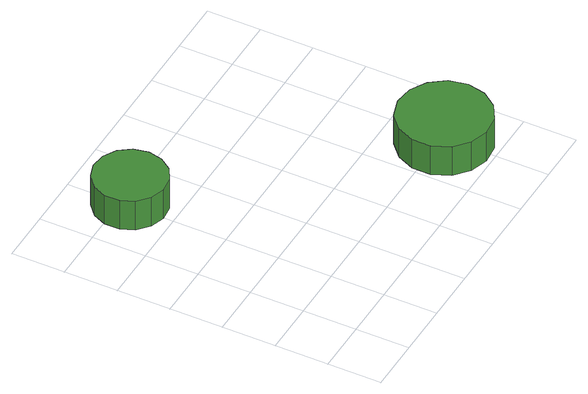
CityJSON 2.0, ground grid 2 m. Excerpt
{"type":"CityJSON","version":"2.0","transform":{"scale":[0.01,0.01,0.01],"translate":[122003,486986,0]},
"CityObjects":{
"tree1":{"type":"SolitaryVegetationObject","attributes":{"function":"something"},"geometry":[{"type":"MultiSurface","lod":"1","boundaries":[[[0,1,2,3,4,5,6,7,8,9,10,11,12,13,14]],[[15,16,17,18,19,20,21,22,23,24,25,26,27,28,29]],[[0,29,28,1]],[[1,28,27,2]],[[2,27,26,3]],[[3,26,25,4]],[[4,25,24,5]],[[5,24,23,6]],[[6,23,22,7]],[[7,22,21,8]],[[8,21,20,9]],[[9,20,19,10]],[[10,19,18,11]],[[11,18,17,12]],[[12,17,16,13]],[[13,16,15,14]],[[14,15,29,0]]]}]},
"tree2":{"type":"SolitaryVegetationObject","attributes":{"function":"something"},"geometry":[{"type":"MultiSurface","lod":"1","boundaries":[[[30,31,32,33,34,35,36,37,38,39,40,41,42,43,44]],[[45,46,47,48,49,50,51,52,53,54,55,56,57,58,59]],[[30,59,58,31]],[[31,58,57,32]],[[32,57,56,33]],[[33,56,55,34]],[[34,55,54,35]],[[35,54,53,36]],[[36,53,52,37]],[[37,52,51,38]],[[38,51,50,39]],[[39,50,49,40]],[[40,49,48,41]],[[41,48,47,42]],[[42,47,46,43]],[[43,46,45,44]],[[44,45,59,30]]]}]}
},
"vertices":[
[347,970,167],[335,1025,167],[303,1070,167],[254,1098,167],[199,1104,167],[146,1086,167],[104,1049,167],[82,998,167],[82,942,167],[104,892,167],[146,854,167],[199,837,167],[254,843,167],[303,871,167],[335,916,167],[335,916,40],[303,871,40],[254,843,40],[199,837,40],[146,854,40],[104,892,40],[82,942,40],[82,998,40],[104,1049,40],[146,1086,40],[199,1104,40],[254,1098,40],[303,1070,40],[335,1025,40],[347,970,40],
[1134,175,187],[1119,245,187],[1077,302,187],[1016,337,187],[946,345,187],[878,323,187],[826,275,187],[797,211,187],[797,140,187],[826,75,187],[878,28,187],[946,6,187],[1016,13,187],[1077,49,187],[1119,106,187],[1119,106,60],[1077,49,60],[1016,13,60],[946,6,60],[878,28,60],[826,75,60],[797,140,60],[797,211,60],[826,275,60],[878,323,60],[946,345,60],[1016,337,60],[1077,302,60],[1119,245,60],[1134,175,60]
]}
